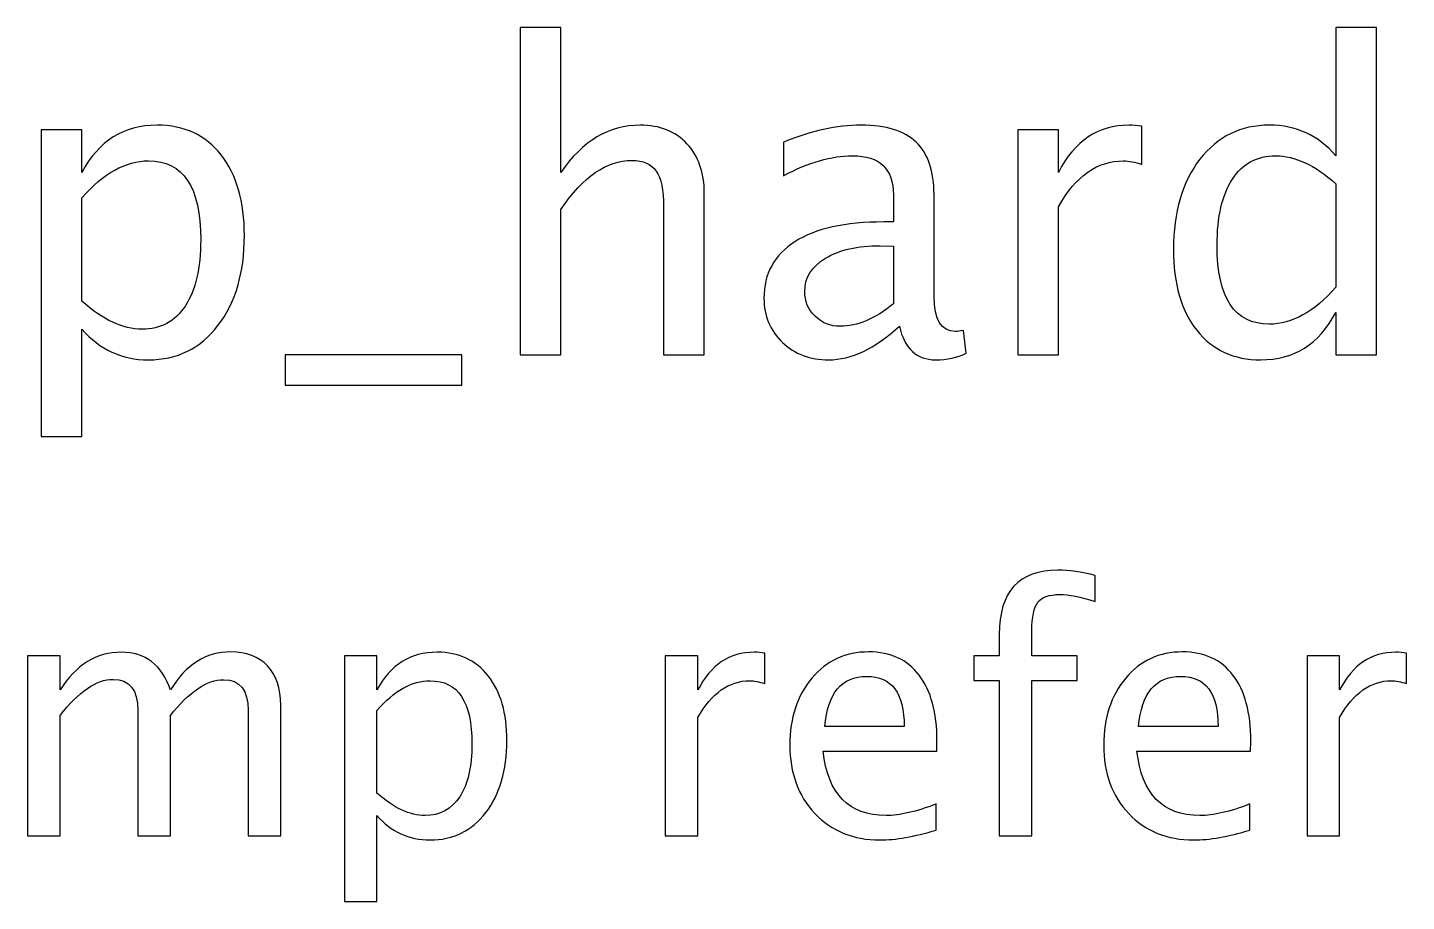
# Model space of a CAD drawing. Header units: centimetres. Extents: x -29.3 to 23.2, y -15.4 to 28.7.
# Drawn here: x -5.31 to 3.29, y 23.26 to 28.71 of the extents above; entities that cross this region are included whole.
import ezdxf

# ---------------------------------------------------------------- set-up
doc = ezdxf.new("R2010")
doc.units = ezdxf.units.CM
doc.header["$MEASUREMENT"] = 0
doc.layers.add('Layer 1', color=7, linetype='Continuous')

msp = doc.modelspace()

# ---------------------------------------------------------------- linework, layer by layer
at = {"layer": 'Layer 1'}
for points, knots in [([(-2.24189, 26.67044), (-2.24189, 26.67044), (-2.24189, 28.71037), (-2.24189, 28.71037), (-2.24189, 28.71037), (-2.24189, 28.71037), (-1.98789, 28.71037), (-1.98789, 28.71037), (-1.98789, 28.71037), (-1.98789, 28.71037), (-1.98789, 27.80771), (-1.98789, 27.80771), (-1.98789, 27.80771), (-1.85339, 28.00394), (-1.68847, 28.10183), (-1.49356, 28.10183), (-1.49356, 28.10183), (-1.37097, 28.10183), (-1.27352, 28.06347), (-1.20164, 27.9863), (-1.20164, 27.9863), (-1.12976, 27.90957), (-1.0936, 27.80594), (-1.0936, 27.6763), (-1.0936, 27.6763), (-1.0936, 27.6763), (-1.0936, 26.67044), (-1.0936, 26.67044), (-1.0936, 26.67044), (-1.0936, 26.67044), (-1.3476, 26.67044), (-1.3476, 26.67044), (-1.3476, 26.67044), (-1.3476, 26.67044), (-1.3476, 27.59339), (-1.3476, 27.59339), (-1.3476, 27.59339), (-1.3476, 27.69746), (-1.36303, 27.77155), (-1.39346, 27.81564), (-1.39346, 27.81564), (-1.42433, 27.86018), (-1.47504, 27.88223), (-1.54604, 27.88223), (-1.54604, 27.88223), (-1.70214, 27.88223), (-1.84943, 27.78037), (-1.98789, 27.57664), (-1.98789, 27.57664), (-1.98789, 27.57664), (-1.98789, 26.67044), (-1.98789, 26.67044), (-1.98789, 26.67044), (-1.98789, 26.67044), (-2.24189, 26.67044), (-2.24189, 26.67044)], [0, 0, 0, 0, 0.0666667, 0.0666667, 0.0666667, 0.0666667, 0.1333333, 0.1333333, 0.1333333, 0.1333333, 0.2, 0.2, 0.2, 0.2, 0.2666667, 0.2666667, 0.2666667, 0.2666667, 0.3333333, 0.3333333, 0.3333333, 0.3333333, 0.4, 0.4, 0.4, 0.4, 0.4666667, 0.4666667, 0.4666667, 0.4666667, 0.5333333, 0.5333333, 0.5333333, 0.5333333, 0.6, 0.6, 0.6, 0.6, 0.6666667, 0.6666667, 0.6666667, 0.6666667, 0.7333333, 0.7333333, 0.7333333, 0.7333333, 0.8, 0.8, 0.8, 0.8, 0.8666667, 0.8666667, 0.8666667, 0.8666667, 1, 1, 1, 1]), ([(2.84605, 26.67044), (2.84605, 26.67044), (2.84605, 26.9337), (2.84605, 26.9337), (2.84605, 26.9337), (2.74242, 26.73703), (2.58632, 26.63869), (2.37774, 26.63869), (2.37774, 26.63869), (2.2084, 26.63869), (2.07523, 26.69999), (1.97822, 26.82302), (1.97822, 26.82302), (1.8812, 26.94605), (1.83269, 27.11406), (1.83269, 27.32705), (1.83269, 27.32705), (1.83269, 27.55988), (1.88782, 27.74729), (1.99762, 27.88929), (1.99762, 27.88929), (2.10786, 28.03084), (2.2525, 28.10183), (2.43198, 28.10183), (2.43198, 28.10183), (2.59822, 28.10183), (2.73669, 28.03833), (2.84605, 27.91089), (2.84605, 27.91089), (2.84605, 27.91089), (2.84605, 28.71037), (2.84605, 28.71037), (2.84605, 28.71037), (2.84605, 28.71037), (3.10005, 28.71037), (3.10005, 28.71037), (3.10005, 28.71037), (3.10005, 28.71037), (3.10005, 26.67044), (3.10005, 26.67044), (3.10005, 26.67044), (3.10005, 26.67044), (2.84605, 26.67044), (2.84605, 26.67044)], [0, 0, 0, 0, 0.0833333, 0.0833333, 0.0833333, 0.0833333, 0.1666667, 0.1666667, 0.1666667, 0.1666667, 0.25, 0.25, 0.25, 0.25, 0.3333333, 0.3333333, 0.3333333, 0.3333333, 0.4166667, 0.4166667, 0.4166667, 0.4166667, 0.5, 0.5, 0.5, 0.5, 0.5833333, 0.5833333, 0.5833333, 0.5833333, 0.6666667, 0.6666667, 0.6666667, 0.6666667, 0.75, 0.75, 0.75, 0.75, 0.8333333, 0.8333333, 0.8333333, 0.8333333, 1, 1, 1, 1]), ([(-5.22991, 26.15979), (-5.22991, 26.15979), (-5.22991, 28.07273), (-5.22991, 28.07273), (-5.22991, 28.07273), (-5.22991, 28.07273), (-4.97591, 28.07273), (-4.97591, 28.07273), (-4.97591, 28.07273), (-4.97591, 28.07273), (-4.97591, 27.80771), (-4.97591, 27.80771), (-4.97591, 27.80771), (-4.87184, 28.00394), (-4.7153, 28.10183), (-4.50672, 28.10183), (-4.50672, 28.10183), (-4.33782, 28.10183), (-4.20509, 28.04054), (-4.10808, 27.91751), (-4.10808, 27.91751), (-4.01106, 27.79448), (-3.96256, 27.62647), (-3.96256, 27.41348), (-3.96256, 27.41348), (-3.96256, 27.18153), (-4.01768, 26.99411), (-4.12748, 26.85212), (-4.12748, 26.85212), (-4.23728, 26.70969), (-4.38192, 26.63869), (-4.56096, 26.63869), (-4.56096, 26.63869), (-4.7272, 26.63869), (-4.86567, 26.70219), (-4.97591, 26.82963), (-4.97591, 26.82963), (-4.97591, 26.82963), (-4.97591, 26.15979), (-4.97591, 26.15979), (-4.97591, 26.15979), (-4.97591, 26.15979), (-5.22991, 26.15979), (-5.22991, 26.15979)], [0, 0, 0, 0, 0.0833333, 0.0833333, 0.0833333, 0.0833333, 0.1666667, 0.1666667, 0.1666667, 0.1666667, 0.25, 0.25, 0.25, 0.25, 0.3333333, 0.3333333, 0.3333333, 0.3333333, 0.4166667, 0.4166667, 0.4166667, 0.4166667, 0.5, 0.5, 0.5, 0.5, 0.5833333, 0.5833333, 0.5833333, 0.5833333, 0.6666667, 0.6666667, 0.6666667, 0.6666667, 0.75, 0.75, 0.75, 0.75, 0.8333333, 0.8333333, 0.8333333, 0.8333333, 1, 1, 1, 1]), ([(0.12304, 26.84903), (-0.02953, 26.7088), (-0.17638, 26.63869), (-0.31749, 26.63869), (-0.31749, 26.63869), (-0.43346, 26.63869), (-0.53004, 26.67485), (-0.60632, 26.74761), (-0.60632, 26.74761), (-0.68305, 26.82037), (-0.72142, 26.91209), (-0.72142, 27.02278), (-0.72142, 27.02278), (-0.72142, 27.17579), (-0.65704, 27.29353), (-0.52827, 27.37555), (-0.52827, 27.37555), (-0.39951, 27.45757), (-0.21474, 27.49858), (0.02603, 27.49858), (0.02603, 27.49858), (0.02603, 27.49858), (0.08556, 27.49858), (0.08556, 27.49858), (0.08556, 27.49858), (0.08556, 27.49858), (0.08556, 27.66748), (0.08556, 27.66748), (0.08556, 27.66748), (0.08556, 27.8302), (0.00089, 27.91133), (-0.16888, 27.91133), (-0.16888, 27.91133), (-0.30029, 27.91133), (-0.44405, 27.86988), (-0.59971, 27.78698), (-0.59971, 27.78698), (-0.59971, 27.78698), (-0.59971, 27.996), (-0.59971, 27.996), (-0.59971, 27.996), (-0.42861, 28.06656), (-0.26722, 28.10183), (-0.11596, 28.10183), (-0.11596, 28.10183), (0.0397, 28.10183), (0.15479, 28.06656), (0.22843, 27.99556), (0.22843, 27.99556), (0.30252, 27.92456), (0.33956, 27.8152), (0.33956, 27.66748), (0.33956, 27.66748), (0.33956, 27.66748), (0.33956, 27.0338), (0.33956, 27.0338), (0.33956, 27.0338), (0.33956, 26.88872), (0.3841, 26.81596), (0.47361, 26.81596), (0.47361, 26.81596), (0.48464, 26.81596), (0.50095, 26.81772), (0.52256, 26.82125), (0.52256, 26.82125), (0.52256, 26.82125), (0.54064, 26.68014), (0.54064, 26.68014), (0.54064, 26.68014), (0.48288, 26.65236), (0.41938, 26.63869), (0.3497, 26.63869), (0.3497, 26.63869), (0.23108, 26.63869), (0.15567, 26.7088), (0.12304, 26.84903)], [0, 0, 0, 0, 0.05, 0.05, 0.05, 0.05, 0.1, 0.1, 0.1, 0.1, 0.15, 0.15, 0.15, 0.15, 0.2, 0.2, 0.2, 0.2, 0.25, 0.25, 0.25, 0.25, 0.3, 0.3, 0.3, 0.3, 0.35, 0.35, 0.35, 0.35, 0.4, 0.4, 0.4, 0.4, 0.45, 0.45, 0.45, 0.45, 0.5, 0.5, 0.5, 0.5, 0.55, 0.55, 0.55, 0.55, 0.6, 0.6, 0.6, 0.6, 0.65, 0.65, 0.65, 0.65, 0.7, 0.7, 0.7, 0.7, 0.75, 0.75, 0.75, 0.75, 0.8, 0.8, 0.8, 0.8, 0.85, 0.85, 0.85, 0.85, 0.9, 0.9, 0.9, 0.9, 1, 1, 1, 1]), ([(0.86123, 26.67044), (0.86123, 26.67044), (0.86123, 28.07273), (0.86123, 28.07273), (0.86123, 28.07273), (0.86123, 28.07273), (1.11523, 28.07273), (1.11523, 28.07273), (1.11523, 28.07273), (1.11523, 28.07273), (1.11523, 27.80771), (1.11523, 27.80771), (1.11523, 27.80771), (1.21621, 28.00394), (1.36261, 28.10183), (1.55488, 28.10183), (1.55488, 28.10183), (1.5809, 28.10183), (1.60824, 28.09963), (1.63646, 28.09522), (1.63646, 28.09522), (1.63646, 28.09522), (1.63646, 27.85754), (1.63646, 27.85754), (1.63646, 27.85754), (1.59236, 27.87209), (1.55356, 27.87958), (1.52004, 27.87958), (1.52004, 27.87958), (1.35865, 27.87958), (1.22371, 27.78433), (1.11523, 27.59339), (1.11523, 27.59339), (1.11523, 27.59339), (1.11523, 26.67044), (1.11523, 26.67044), (1.11523, 26.67044), (1.11523, 26.67044), (0.86123, 26.67044), (0.86123, 26.67044)], [0, 0, 0, 0, 0.0909091, 0.0909091, 0.0909091, 0.0909091, 0.1818182, 0.1818182, 0.1818182, 0.1818182, 0.2727273, 0.2727273, 0.2727273, 0.2727273, 0.3636364, 0.3636364, 0.3636364, 0.3636364, 0.4545455, 0.4545455, 0.4545455, 0.4545455, 0.5454545, 0.5454545, 0.5454545, 0.5454545, 0.6363636, 0.6363636, 0.6363636, 0.6363636, 0.7272727, 0.7272727, 0.7272727, 0.7272727, 0.8181818, 0.8181818, 0.8181818, 0.8181818, 1, 1, 1, 1]), ([(-4.97591, 27.0047), (-4.84494, 26.88784), (-4.72015, 26.82919), (-4.60153, 26.82919), (-4.60153, 26.82919), (-4.48467, 26.82919), (-4.39427, 26.87814), (-4.33077, 26.97559), (-4.33077, 26.97559), (-4.26683, 27.07305), (-4.23508, 27.21019), (-4.23508, 27.38746), (-4.23508, 27.38746), (-4.23508, 27.71554), (-4.34356, 27.87958), (-4.56052, 27.87958), (-4.56052, 27.87958), (-4.70251, 27.87958), (-4.84097, 27.80286), (-4.97591, 27.64896), (-4.97591, 27.64896), (-4.97591, 27.64896), (-4.97591, 27.0047), (-4.97591, 27.0047)], [0, 0, 0, 0, 0.1428571, 0.1428571, 0.1428571, 0.1428571, 0.2857143, 0.2857143, 0.2857143, 0.2857143, 0.4285714, 0.4285714, 0.4285714, 0.4285714, 0.5714286, 0.5714286, 0.5714286, 0.5714286, 0.7142857, 0.7142857, 0.7142857, 0.7142857, 1, 1, 1, 1]), ([(2.84605, 27.73715), (2.7142, 27.85313), (2.5894, 27.91133), (2.47122, 27.91133), (2.47122, 27.91133), (2.35481, 27.91133), (2.26485, 27.86283), (2.20091, 27.76537), (2.20091, 27.76537), (2.13697, 27.66836), (2.10522, 27.53078), (2.10522, 27.35262), (2.10522, 27.35262), (2.10522, 27.02498), (2.21369, 26.86094), (2.43109, 26.86094), (2.43109, 26.86094), (2.5722, 26.86094), (2.71067, 26.93811), (2.84605, 27.09201), (2.84605, 27.09201), (2.84605, 27.09201), (2.84605, 27.73715), (2.84605, 27.73715)], [0, 0, 0, 0, 0.1428571, 0.1428571, 0.1428571, 0.1428571, 0.2857143, 0.2857143, 0.2857143, 0.2857143, 0.4285714, 0.4285714, 0.4285714, 0.4285714, 0.5714286, 0.5714286, 0.5714286, 0.5714286, 0.7142857, 0.7142857, 0.7142857, 0.7142857, 1, 1, 1, 1]), ([(0.08556, 26.9875), (0.08556, 26.9875), (0.08556, 27.34777), (0.08556, 27.34777), (0.08556, 27.34777), (0.08556, 27.34777), (0.00398, 27.35042), (0.00398, 27.35042), (0.00398, 27.35042), (-0.13713, 27.35042), (-0.2509, 27.3244), (-0.33777, 27.27237), (-0.33777, 27.27237), (-0.4242, 27.21989), (-0.46742, 27.15066), (-0.46742, 27.06423), (-0.46742, 27.06423), (-0.46742, 27.00381), (-0.44581, 26.95266), (-0.40304, 26.91077), (-0.40304, 26.91077), (-0.35982, 26.86888), (-0.30735, 26.84771), (-0.24517, 26.84771), (-0.24517, 26.84771), (-0.13934, 26.84771), (-0.02909, 26.89445), (0.08556, 26.9875)], [0, 0, 0, 0, 0.125, 0.125, 0.125, 0.125, 0.25, 0.25, 0.25, 0.25, 0.375, 0.375, 0.375, 0.375, 0.5, 0.5, 0.5, 0.5, 0.625, 0.625, 0.625, 0.625, 0.75, 0.75, 0.75, 0.75, 1, 1, 1, 1]), ([(-3.70768, 26.47994), (-3.70768, 26.47994), (-3.70768, 26.67044), (-3.70768, 26.67044), (-3.70768, 26.67044), (-3.70768, 26.67044), (-2.60701, 26.67044), (-2.60701, 26.67044), (-2.60701, 26.67044), (-2.60701, 26.67044), (-2.60701, 26.47994), (-2.60701, 26.47994), (-2.60701, 26.47994), (-2.60701, 26.47994), (-3.70768, 26.47994), (-3.70768, 26.47994)], [0, 0, 0, 0, 0.2, 0.2, 0.2, 0.2, 0.4, 0.4, 0.4, 0.4, 0.6, 0.6, 0.6, 0.6, 1, 1, 1, 1]), ([(0.7465, 23.67044), (0.7465, 23.67044), (0.7465, 24.63987), (0.7465, 24.63987), (0.7465, 24.63987), (0.7465, 24.63987), (0.5874, 24.63987), (0.5874, 24.63987), (0.5874, 24.63987), (0.5874, 24.63987), (0.5874, 24.79228), (0.5874, 24.79228), (0.5874, 24.79228), (0.5874, 24.79228), (0.7465, 24.79228), (0.7465, 24.79228), (0.7465, 24.79228), (0.7465, 24.79228), (0.7465, 24.92668), (0.7465, 24.92668), (0.7465, 24.92668), (0.7465, 25.19409), (0.86856, 25.32779), (1.11268, 25.32779), (1.11268, 25.32779), (1.18112, 25.32779), (1.25873, 25.3165), (1.34552, 25.29393), (1.34552, 25.29393), (1.34552, 25.29393), (1.34552, 25.13094), (1.34552, 25.13094), (1.34552, 25.13094), (1.25344, 25.16058), (1.17971, 25.17539), (1.12433, 25.17539), (1.12433, 25.17539), (1.05695, 25.17539), (1.01108, 25.15952), (0.98674, 25.12741), (0.98674, 25.12741), (0.96205, 25.09531), (0.9497, 25.03569), (0.9497, 24.94856), (0.9497, 24.94856), (0.9497, 24.94856), (0.9497, 24.79228), (0.9497, 24.79228), (0.9497, 24.79228), (0.9497, 24.79228), (1.23157, 24.79228), (1.23157, 24.79228), (1.23157, 24.79228), (1.23157, 24.79228), (1.23157, 24.63987), (1.23157, 24.63987), (1.23157, 24.63987), (1.23157, 24.63987), (0.9497, 24.63987), (0.9497, 24.63987), (0.9497, 24.63987), (0.9497, 24.63987), (0.9497, 23.67044), (0.9497, 23.67044), (0.9497, 23.67044), (0.9497, 23.67044), (0.7465, 23.67044), (0.7465, 23.67044)], [0, 0, 0, 0, 0.0555556, 0.0555556, 0.0555556, 0.0555556, 0.1111111, 0.1111111, 0.1111111, 0.1111111, 0.1666667, 0.1666667, 0.1666667, 0.1666667, 0.2222222, 0.2222222, 0.2222222, 0.2222222, 0.2777778, 0.2777778, 0.2777778, 0.2777778, 0.3333333, 0.3333333, 0.3333333, 0.3333333, 0.3888889, 0.3888889, 0.3888889, 0.3888889, 0.4444444, 0.4444444, 0.4444444, 0.4444444, 0.5, 0.5, 0.5, 0.5, 0.5555556, 0.5555556, 0.5555556, 0.5555556, 0.6111111, 0.6111111, 0.6111111, 0.6111111, 0.6666667, 0.6666667, 0.6666667, 0.6666667, 0.7222222, 0.7222222, 0.7222222, 0.7222222, 0.7777778, 0.7777778, 0.7777778, 0.7777778, 0.8333333, 0.8333333, 0.8333333, 0.8333333, 0.8888889, 0.8888889, 0.8888889, 0.8888889, 1, 1, 1, 1]), ([(-5.31493, 23.67044), (-5.31493, 23.67044), (-5.31493, 24.79228), (-5.31493, 24.79228), (-5.31493, 24.79228), (-5.31493, 24.79228), (-5.11173, 24.79228), (-5.11173, 24.79228), (-5.11173, 24.79228), (-5.11173, 24.79228), (-5.11173, 24.58026), (-5.11173, 24.58026), (-5.11173, 24.58026), (-5.0126, 24.73724), (-4.8856, 24.81556), (-4.73002, 24.81556), (-4.73002, 24.81556), (-4.58009, 24.81556), (-4.47814, 24.73724), (-4.42381, 24.58026), (-4.42381, 24.58026), (-4.3275, 24.73865), (-4.20191, 24.81768), (-4.04775, 24.81768), (-4.04775, 24.81768), (-3.94932, 24.81768), (-3.87277, 24.78875), (-3.81809, 24.73054), (-3.81809, 24.73054), (-3.76341, 24.67233), (-3.73589, 24.59084), (-3.73589, 24.48606), (-3.73589, 24.48606), (-3.73589, 24.48606), (-3.73589, 23.67044), (-3.73589, 23.67044), (-3.73589, 23.67044), (-3.73589, 23.67044), (-3.93909, 23.67044), (-3.93909, 23.67044), (-3.93909, 23.67044), (-3.93909, 23.67044), (-3.93909, 24.45255), (-3.93909, 24.45255), (-3.93909, 24.45255), (-3.93909, 24.58026), (-3.98989, 24.64411), (-4.09149, 24.64411), (-4.09149, 24.64411), (-4.19698, 24.64411), (-4.30775, 24.56967), (-4.42381, 24.42045), (-4.42381, 24.42045), (-4.42381, 24.42045), (-4.42381, 23.67044), (-4.42381, 23.67044), (-4.42381, 23.67044), (-4.42381, 23.67044), (-4.62701, 23.67044), (-4.62701, 23.67044), (-4.62701, 23.67044), (-4.62701, 23.67044), (-4.62701, 24.45326), (-4.62701, 24.45326), (-4.62701, 24.45326), (-4.62701, 24.58202), (-4.67852, 24.64622), (-4.78188, 24.64622), (-4.78188, 24.64622), (-4.88454, 24.64622), (-4.99461, 24.57144), (-5.11173, 24.42151), (-5.11173, 24.42151), (-5.11173, 24.42151), (-5.11173, 23.67044), (-5.11173, 23.67044), (-5.11173, 23.67044), (-5.11173, 23.67044), (-5.31493, 23.67044), (-5.31493, 23.67044)], [0, 0, 0, 0, 0.047619, 0.047619, 0.047619, 0.047619, 0.0952381, 0.0952381, 0.0952381, 0.0952381, 0.1428571, 0.1428571, 0.1428571, 0.1428571, 0.1904762, 0.1904762, 0.1904762, 0.1904762, 0.2380952, 0.2380952, 0.2380952, 0.2380952, 0.2857143, 0.2857143, 0.2857143, 0.2857143, 0.3333333, 0.3333333, 0.3333333, 0.3333333, 0.3809524, 0.3809524, 0.3809524, 0.3809524, 0.4285714, 0.4285714, 0.4285714, 0.4285714, 0.4761905, 0.4761905, 0.4761905, 0.4761905, 0.5238095, 0.5238095, 0.5238095, 0.5238095, 0.5714286, 0.5714286, 0.5714286, 0.5714286, 0.6190476, 0.6190476, 0.6190476, 0.6190476, 0.6666667, 0.6666667, 0.6666667, 0.6666667, 0.7142857, 0.7142857, 0.7142857, 0.7142857, 0.7619048, 0.7619048, 0.7619048, 0.7619048, 0.8095238, 0.8095238, 0.8095238, 0.8095238, 0.8571429, 0.8571429, 0.8571429, 0.8571429, 0.9047619, 0.9047619, 0.9047619, 0.9047619, 1, 1, 1, 1]), ([(-3.33867, 23.26192), (-3.33867, 23.26192), (-3.33867, 24.79228), (-3.33867, 24.79228), (-3.33867, 24.79228), (-3.33867, 24.79228), (-3.13547, 24.79228), (-3.13547, 24.79228), (-3.13547, 24.79228), (-3.13547, 24.79228), (-3.13547, 24.58026), (-3.13547, 24.58026), (-3.13547, 24.58026), (-3.05221, 24.73724), (-2.92698, 24.81556), (-2.76011, 24.81556), (-2.76011, 24.81556), (-2.625, 24.81556), (-2.51881, 24.76652), (-2.4412, 24.6681), (-2.4412, 24.6681), (-2.36359, 24.56967), (-2.32478, 24.43526), (-2.32478, 24.26487), (-2.32478, 24.26487), (-2.32478, 24.07931), (-2.36888, 23.92938), (-2.45672, 23.81578), (-2.45672, 23.81578), (-2.54457, 23.70184), (-2.66028, 23.64504), (-2.8035, 23.64504), (-2.8035, 23.64504), (-2.9365, 23.64504), (-3.04727, 23.69584), (-3.13547, 23.79779), (-3.13547, 23.79779), (-3.13547, 23.79779), (-3.13547, 23.26192), (-3.13547, 23.26192), (-3.13547, 23.26192), (-3.13547, 23.26192), (-3.33867, 23.26192), (-3.33867, 23.26192)], [0, 0, 0, 0, 0.0833333, 0.0833333, 0.0833333, 0.0833333, 0.1666667, 0.1666667, 0.1666667, 0.1666667, 0.25, 0.25, 0.25, 0.25, 0.3333333, 0.3333333, 0.3333333, 0.3333333, 0.4166667, 0.4166667, 0.4166667, 0.4166667, 0.5, 0.5, 0.5, 0.5, 0.5833333, 0.5833333, 0.5833333, 0.5833333, 0.6666667, 0.6666667, 0.6666667, 0.6666667, 0.75, 0.75, 0.75, 0.75, 0.8333333, 0.8333333, 0.8333333, 0.8333333, 1, 1, 1, 1]), ([(-1.33701, 23.67044), (-1.33701, 23.67044), (-1.33701, 24.79228), (-1.33701, 24.79228), (-1.33701, 24.79228), (-1.33701, 24.79228), (-1.13381, 24.79228), (-1.13381, 24.79228), (-1.13381, 24.79228), (-1.13381, 24.79228), (-1.13381, 24.58026), (-1.13381, 24.58026), (-1.13381, 24.58026), (-1.05302, 24.73724), (-0.9359, 24.81556), (-0.78209, 24.81556), (-0.78209, 24.81556), (-0.76128, 24.81556), (-0.7394, 24.81379), (-0.71683, 24.81027), (-0.71683, 24.81027), (-0.71683, 24.81027), (-0.71683, 24.62012), (-0.71683, 24.62012), (-0.71683, 24.62012), (-0.7521, 24.63176), (-0.78315, 24.63776), (-0.80996, 24.63776), (-0.80996, 24.63776), (-0.93908, 24.63776), (-1.04703, 24.56156), (-1.13381, 24.40881), (-1.13381, 24.40881), (-1.13381, 24.40881), (-1.13381, 23.67044), (-1.13381, 23.67044), (-1.13381, 23.67044), (-1.13381, 23.67044), (-1.33701, 23.67044), (-1.33701, 23.67044)], [0, 0, 0, 0, 0.0909091, 0.0909091, 0.0909091, 0.0909091, 0.1818182, 0.1818182, 0.1818182, 0.1818182, 0.2727273, 0.2727273, 0.2727273, 0.2727273, 0.3636364, 0.3636364, 0.3636364, 0.3636364, 0.4545455, 0.4545455, 0.4545455, 0.4545455, 0.5454545, 0.5454545, 0.5454545, 0.5454545, 0.6363636, 0.6363636, 0.6363636, 0.6363636, 0.7272727, 0.7272727, 0.7272727, 0.7272727, 0.8181818, 0.8181818, 0.8181818, 0.8181818, 1, 1, 1, 1]), ([(0.35244, 23.70642), (0.21592, 23.6655), (0.09915, 23.64504), (0.00178, 23.64504), (0.00178, 23.64504), (-0.16438, 23.64504), (-0.29949, 23.70007), (-0.40356, 23.80979), (-0.40356, 23.80979), (-0.50763, 23.9195), (-0.55984, 24.06167), (-0.55984, 24.23665), (-0.55984, 24.23665), (-0.55984, 24.40634), (-0.51398, 24.54568), (-0.4219, 24.65469), (-0.4219, 24.65469), (-0.32983, 24.76335), (-0.212, 24.81768), (-0.06842, 24.81768), (-0.06842, 24.81768), (0.0674, 24.81768), (0.17253, 24.76934), (0.24661, 24.67268), (0.24661, 24.67268), (0.32069, 24.57602), (0.35774, 24.43914), (0.35774, 24.2617), (0.35774, 24.2617), (0.35774, 24.2617), (0.35668, 24.19961), (0.35668, 24.19961), (0.35668, 24.19961), (0.35668, 24.19961), (-0.35241, 24.19961), (-0.35241, 24.19961), (-0.35241, 24.19961), (-0.32277, 23.9315), (-0.19189, 23.79744), (0.03988, 23.79744), (0.03988, 23.79744), (0.1249, 23.79744), (0.22897, 23.82143), (0.35244, 23.86941), (0.35244, 23.86941), (0.35244, 23.86941), (0.35244, 23.70642), (0.35244, 23.70642)], [0, 0, 0, 0, 0.0769231, 0.0769231, 0.0769231, 0.0769231, 0.1538462, 0.1538462, 0.1538462, 0.1538462, 0.2307692, 0.2307692, 0.2307692, 0.2307692, 0.3076923, 0.3076923, 0.3076923, 0.3076923, 0.3846154, 0.3846154, 0.3846154, 0.3846154, 0.4615385, 0.4615385, 0.4615385, 0.4615385, 0.5384615, 0.5384615, 0.5384615, 0.5384615, 0.6153846, 0.6153846, 0.6153846, 0.6153846, 0.6923077, 0.6923077, 0.6923077, 0.6923077, 0.7692308, 0.7692308, 0.7692308, 0.7692308, 0.8461538, 0.8461538, 0.8461538, 0.8461538, 1, 1, 1, 1]), ([(2.31001, 23.70642), (2.17349, 23.6655), (2.05672, 23.64504), (1.95935, 23.64504), (1.95935, 23.64504), (1.79319, 23.64504), (1.65808, 23.70007), (1.55401, 23.80979), (1.55401, 23.80979), (1.44994, 23.9195), (1.39773, 24.06167), (1.39773, 24.23665), (1.39773, 24.23665), (1.39773, 24.40634), (1.44359, 24.54568), (1.53567, 24.65469), (1.53567, 24.65469), (1.62774, 24.76335), (1.74557, 24.81768), (1.88915, 24.81768), (1.88915, 24.81768), (2.02497, 24.81768), (2.1301, 24.76934), (2.20418, 24.67268), (2.20418, 24.67268), (2.27826, 24.57602), (2.31531, 24.43914), (2.31531, 24.2617), (2.31531, 24.2617), (2.31531, 24.2617), (2.31425, 24.19961), (2.31425, 24.19961), (2.31425, 24.19961), (2.31425, 24.19961), (1.60516, 24.19961), (1.60516, 24.19961), (1.60516, 24.19961), (1.6348, 23.9315), (1.76568, 23.79744), (1.99745, 23.79744), (1.99745, 23.79744), (2.08247, 23.79744), (2.18654, 23.82143), (2.31001, 23.86941), (2.31001, 23.86941), (2.31001, 23.86941), (2.31001, 23.70642), (2.31001, 23.70642)], [0, 0, 0, 0, 0.0769231, 0.0769231, 0.0769231, 0.0769231, 0.1538462, 0.1538462, 0.1538462, 0.1538462, 0.2307692, 0.2307692, 0.2307692, 0.2307692, 0.3076923, 0.3076923, 0.3076923, 0.3076923, 0.3846154, 0.3846154, 0.3846154, 0.3846154, 0.4615385, 0.4615385, 0.4615385, 0.4615385, 0.5384615, 0.5384615, 0.5384615, 0.5384615, 0.6153846, 0.6153846, 0.6153846, 0.6153846, 0.6923077, 0.6923077, 0.6923077, 0.6923077, 0.7692308, 0.7692308, 0.7692308, 0.7692308, 0.8461538, 0.8461538, 0.8461538, 0.8461538, 1, 1, 1, 1]), ([(2.66597, 23.67044), (2.66597, 23.67044), (2.66597, 24.79228), (2.66597, 24.79228), (2.66597, 24.79228), (2.66597, 24.79228), (2.86917, 24.79228), (2.86917, 24.79228), (2.86917, 24.79228), (2.86917, 24.79228), (2.86917, 24.58026), (2.86917, 24.58026), (2.86917, 24.58026), (2.94996, 24.73724), (3.06708, 24.81556), (3.22089, 24.81556), (3.22089, 24.81556), (3.2417, 24.81556), (3.26358, 24.81379), (3.28615, 24.81027), (3.28615, 24.81027), (3.28615, 24.81027), (3.28615, 24.62012), (3.28615, 24.62012), (3.28615, 24.62012), (3.25088, 24.63176), (3.21983, 24.63776), (3.19302, 24.63776), (3.19302, 24.63776), (3.0639, 24.63776), (2.95595, 24.56156), (2.86917, 24.40881), (2.86917, 24.40881), (2.86917, 24.40881), (2.86917, 23.67044), (2.86917, 23.67044), (2.86917, 23.67044), (2.86917, 23.67044), (2.66597, 23.67044), (2.66597, 23.67044)], [0, 0, 0, 0, 0.0909091, 0.0909091, 0.0909091, 0.0909091, 0.1818182, 0.1818182, 0.1818182, 0.1818182, 0.2727273, 0.2727273, 0.2727273, 0.2727273, 0.3636364, 0.3636364, 0.3636364, 0.3636364, 0.4545455, 0.4545455, 0.4545455, 0.4545455, 0.5454545, 0.5454545, 0.5454545, 0.5454545, 0.6363636, 0.6363636, 0.6363636, 0.6363636, 0.7272727, 0.7272727, 0.7272727, 0.7272727, 0.8181818, 0.8181818, 0.8181818, 0.8181818, 1, 1, 1, 1]), ([(-3.13547, 23.93785), (-3.03069, 23.84436), (-2.93086, 23.79744), (-2.83596, 23.79744), (-2.83596, 23.79744), (-2.74247, 23.79744), (-2.67015, 23.8366), (-2.61935, 23.91456), (-2.61935, 23.91456), (-2.5682, 23.99253), (-2.5428, 24.10224), (-2.5428, 24.24406), (-2.5428, 24.24406), (-2.5428, 24.50652), (-2.62959, 24.63776), (-2.80315, 24.63776), (-2.80315, 24.63776), (-2.91675, 24.63776), (-3.02752, 24.57637), (-3.13547, 24.45326), (-3.13547, 24.45326), (-3.13547, 24.45326), (-3.13547, 23.93785), (-3.13547, 23.93785)], [0, 0, 0, 0, 0.1428571, 0.1428571, 0.1428571, 0.1428571, 0.2857143, 0.2857143, 0.2857143, 0.2857143, 0.4285714, 0.4285714, 0.4285714, 0.4285714, 0.5714286, 0.5714286, 0.5714286, 0.5714286, 0.7142857, 0.7142857, 0.7142857, 0.7142857, 1, 1, 1, 1]), ([(-0.34182, 24.35201), (-0.34182, 24.35201), (0.15348, 24.35201), (0.15348, 24.35201), (0.15348, 24.35201), (0.15348, 24.56085), (0.07551, 24.66527), (-0.08006, 24.66527), (-0.08006, 24.66527), (-0.23669, 24.66527), (-0.32383, 24.56085), (-0.34182, 24.35201)], [0, 0, 0, 0, 0.25, 0.25, 0.25, 0.25, 0.5, 0.5, 0.5, 0.5, 1, 1, 1, 1]), ([(1.61575, 24.35201), (1.61575, 24.35201), (2.11105, 24.35201), (2.11105, 24.35201), (2.11105, 24.35201), (2.11105, 24.56085), (2.03308, 24.66527), (1.87751, 24.66527), (1.87751, 24.66527), (1.72088, 24.66527), (1.63374, 24.56085), (1.61575, 24.35201)], [0, 0, 0, 0, 0.25, 0.25, 0.25, 0.25, 0.5, 0.5, 0.5, 0.5, 1, 1, 1, 1])]:
    msp.add_open_spline(points, degree=3, knots=knots, dxfattribs=at)

doc.saveas('drawing.dxf')
